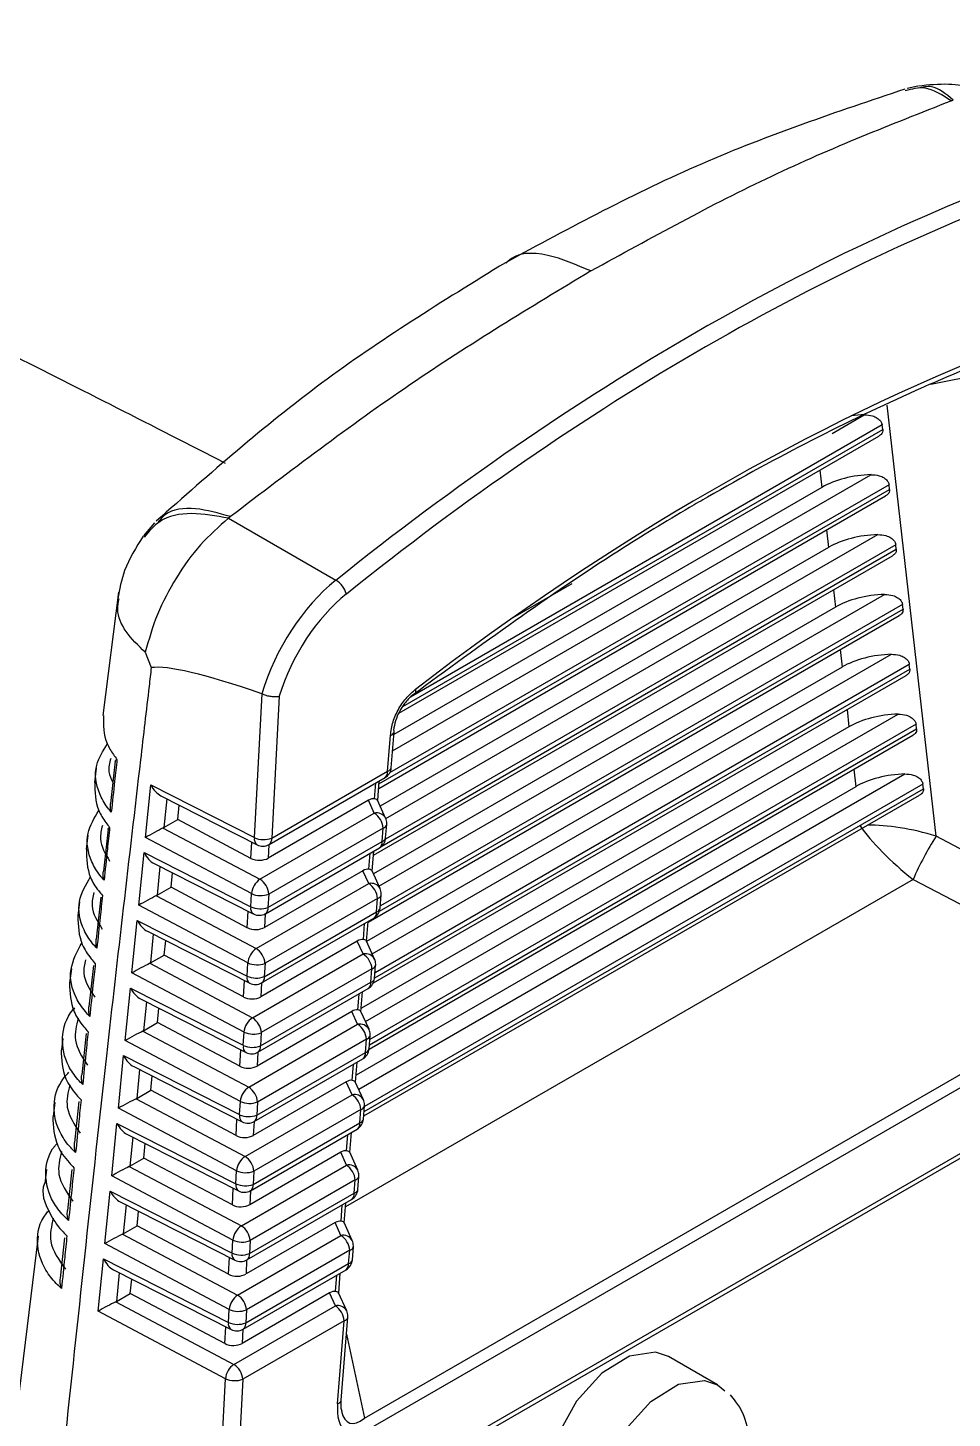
# Model space of a CAD drawing. Extents: x 7 to 135, y 1 to 99.
# Drawn here: x 18.491 to 19.225, y 83.475 to 84.578 of the extents above; entities that cross this region are included whole.
import ezdxf

# ---------------------------------------------------------------- set-up
doc = ezdxf.new("R2010")
doc.units = 0
doc.header["$MEASUREMENT"] = 0
doc.layers.add('OBJECT', color=7, linetype='CONTINUOUS')

msp = doc.modelspace()

# ---------------------------------------------------------------- linework, layer by layer
at = {"layer": 'OBJECT'}
for p, q in [((19.1974, 84.532), (19.1888, 84.5301)), ((19.2238, 84.5204), (19.2255, 84.521)), ((19.2076, 84.2954), (19.2834, 84.3107)), ((19.1293, 84.2564), (19.1548, 84.2711)), ((19.2118, 83.9366), (19.1731, 84.2787)), ((18.7886, 84.0395), (19.1695, 84.2594)), ((19.1691, 84.2631), (18.7949, 84.0471)), ((19.1695, 84.2594), (19.1691, 84.2631)), ((18.7855, 84.0344), (19.1664, 84.2543)), ((19.1196, 84.2272), (19.1212, 84.2135)), ((19.1745, 84.2155), (18.7782, 83.9868)), ((18.7806, 84.0044), (19.1602, 84.2236)), ((19.1749, 84.2119), (19.1745, 84.2155)), ((18.7696, 83.9745), (19.1718, 84.2067)), ((18.7698, 83.9781), (19.1749, 84.2119)), ((19.1212, 84.2135), (18.7816, 84.0174)), ((18.5918, 84.1855), (18.583, 84.1751)), ((18.652, 84.1903), (18.6503, 84.189)), ((18.6503, 84.189), (18.7356, 84.1398)), ((18.7752, 83.9507), (19.1656, 84.176)), ((19.125, 84.1797), (19.1266, 84.1659)), ((19.1266, 84.1659), (18.7708, 83.9605)), ((18.772, 83.9287), (19.1803, 84.1644)), ((19.1799, 84.168), (18.775, 83.9343)), ((19.1803, 84.1644), (19.1799, 84.168)), ((18.7654, 83.9215), (19.1772, 84.1592)), ((18.5631, 84.1303), (18.5508, 84.0323)), ((18.7698, 83.8969), (19.171, 84.1285)), ((18.8763, 84.1103), (18.9232, 84.1373)), ((19.1304, 84.1322), (19.132, 84.1184)), ((19.132, 84.1184), (18.7654, 83.9068)), ((18.7702, 83.8771), (19.1857, 84.1169)), ((19.1852, 84.1205), (18.7709, 83.8813)), ((19.1857, 84.1169), (19.1852, 84.1205)), ((18.7612, 83.8684), (19.1826, 84.1117)), ((18.5843, 84.0826), (18.5891, 84.0704)), ((19.1358, 84.0847), (19.1374, 84.0709)), ((18.7644, 83.8432), (19.1764, 84.081)), ((19.1906, 84.073), (18.7667, 83.8282)), ((19.191, 84.0693), (19.1906, 84.073)), ((19.1374, 84.0709), (18.76, 83.8531)), ((18.7655, 83.8203), (19.188, 84.0642)), ((18.7664, 83.8242), (19.191, 84.0693)), ((18.671, 83.9355), (18.6771, 84.0496)), ((18.6771, 84.0496), (18.6768, 84.0497)), ((18.6907, 84.0477), (18.6847, 83.9351)), ((18.7591, 83.7895), (19.1818, 84.0335)), ((19.1412, 84.0372), (19.1427, 84.0234)), ((19.1427, 84.0234), (18.7558, 83.8)), ((18.7619, 83.7676), (19.1934, 84.0167)), ((18.7622, 83.7711), (19.1964, 84.0218)), ((19.196, 84.0255), (18.7625, 83.7752)), ((18.7766, 83.9882), (18.7789, 84.0166)), ((18.7795, 83.991), (18.7818, 84.0195)), ((19.1964, 84.0218), (19.196, 84.0255)), ((18.5605, 83.9963), (18.5569, 83.9625)), ((18.5455, 83.9906), (18.5441, 83.9793)), ((18.6826, 83.9301), (18.7746, 83.9832)), ((18.6847, 83.9351), (18.7766, 83.9882)), ((18.7537, 83.7357), (19.1871, 83.986)), ((19.1466, 83.9897), (19.1481, 83.9759)), ((18.5846, 83.9356), (18.5887, 83.9773)), ((18.5887, 83.9773), (18.671, 83.9355)), ((19.1481, 83.9759), (18.7516, 83.7469)), ((18.758, 83.7181), (19.2018, 83.9743)), ((19.2014, 83.9779), (18.7583, 83.7221)), ((18.7662, 83.9663), (18.7672, 83.9789)), ((18.7688, 83.9649), (18.77, 83.9805)), ((19.2018, 83.9743), (19.2014, 83.9779)), ((18.5968, 83.9687), (18.6731, 83.9298)), ((18.6014, 83.9663), (18.5991, 83.9434)), ((18.6102, 83.9498), (18.6113, 83.9612)), ((18.7615, 83.9651), (18.6819, 83.9192)), ((18.7577, 83.7145), (19.1987, 83.9692)), ((18.7661, 83.9549), (18.7615, 83.9651)), ((18.7751, 83.9509), (18.7687, 83.9651)), ((18.5991, 83.9434), (18.6102, 83.9498)), ((18.6682, 83.919), (18.6102, 83.9498)), ((18.6753, 83.9025), (18.7661, 83.9549)), ((18.5549, 83.9422), (18.5512, 83.9088)), ((18.5986, 83.9431), (18.6753, 83.9025)), ((18.7731, 83.9431), (18.6823, 83.8907)), ((18.7722, 83.9324), (18.7731, 83.9431)), ((18.7751, 83.9352), (18.776, 83.946)), ((18.5388, 83.9375), (18.5374, 83.9263)), ((18.6686, 83.8911), (18.5846, 83.9356)), ((18.6682, 83.919), (18.6689, 83.932)), ((18.6817, 83.8801), (18.7722, 83.9324)), ((18.6825, 83.93), (18.6819, 83.9192)), ((19.3693, 83.8539), (19.2118, 83.9366)), ((18.5792, 83.8819), (18.5834, 83.9236)), ((18.5834, 83.9236), (18.668, 83.8805)), ((18.6797, 83.8751), (18.7702, 83.9273)), ((18.7618, 83.9104), (18.7628, 83.9231)), ((18.7644, 83.909), (18.7656, 83.9247)), ((18.5914, 83.9149), (18.6701, 83.8749)), ((18.596, 83.9125), (18.5938, 83.8897)), ((18.6048, 83.8961), (18.606, 83.9075)), ((18.757, 83.9092), (18.679, 83.8642)), ((18.7617, 83.899), (18.757, 83.9092)), ((18.7707, 83.895), (18.7643, 83.9092)), ((18.5938, 83.8897), (18.6048, 83.8961)), ((18.6653, 83.864), (18.6048, 83.8961)), ((18.6724, 83.8475), (18.7617, 83.899)), ((19.1936, 83.9023), (18.7433, 83.6423)), ((19.1936, 83.9023), (19.3536, 83.8183)), ((18.5322, 83.8844), (18.5308, 83.8733)), ((18.549, 83.8881), (18.5454, 83.8549)), ((18.5932, 83.8894), (18.6724, 83.8475)), ((18.668, 83.8805), (18.6686, 83.8911)), ((18.7687, 83.8872), (18.6794, 83.8357)), ((18.6823, 83.8907), (18.6817, 83.8801)), ((18.7678, 83.8765), (18.7687, 83.8872)), ((18.7707, 83.8794), (18.7716, 83.8901)), ((18.6657, 83.8361), (18.5792, 83.8819)), ((18.6653, 83.864), (18.666, 83.877)), ((18.6788, 83.8251), (18.7678, 83.8765)), ((18.6796, 83.875), (18.679, 83.8642)), ((18.5738, 83.8282), (18.578, 83.8698)), ((18.578, 83.8698), (18.6651, 83.8255)), ((18.6767, 83.8201), (18.7657, 83.8715)), ((18.7574, 83.8545), (18.7584, 83.8673)), ((18.76, 83.8531), (18.7612, 83.8689)), ((18.586, 83.8612), (18.6672, 83.8199)), ((18.5907, 83.8588), (18.5884, 83.836)), ((18.5994, 83.8423), (18.6006, 83.8538)), ((18.7526, 83.8534), (18.676, 83.8092)), ((18.7572, 83.8431), (18.7526, 83.8534)), ((18.7663, 83.8391), (18.7599, 83.8533)), ((18.5884, 83.836), (18.5994, 83.8423)), ((18.6623, 83.809), (18.5994, 83.8423)), ((18.6694, 83.7924), (18.7572, 83.8431)), ((18.5257, 83.8313), (18.5243, 83.8202)), ((18.5432, 83.834), (18.5397, 83.8011)), ((18.5879, 83.8357), (18.6694, 83.7924)), ((18.6651, 83.8255), (18.6657, 83.8361)), ((18.7642, 83.8314), (18.6764, 83.7807)), ((18.6794, 83.8357), (18.6788, 83.8251)), ((18.7634, 83.8207), (18.7642, 83.8314)), ((18.7663, 83.8236), (18.7671, 83.8342)), ((18.6627, 83.781), (18.5738, 83.8282)), ((18.6623, 83.809), (18.663, 83.822)), ((18.6758, 83.7702), (18.7634, 83.8207)), ((18.6766, 83.8201), (18.676, 83.8092)), ((18.7582, 83.4746), (19.3536, 83.8183)), ((18.5684, 83.7744), (18.5726, 83.8161)), ((18.5726, 83.8161), (18.6621, 83.7706)), ((18.5806, 83.8075), (18.6643, 83.7649)), ((18.6738, 83.7652), (18.7613, 83.8157)), ((18.753, 83.7986), (18.754, 83.8115)), ((18.7555, 83.7973), (18.7568, 83.8131)), ((19.3571, 83.8096), (18.7618, 83.4659)), ((18.5853, 83.8051), (18.583, 83.7822)), ((18.594, 83.7886), (18.5952, 83.8)), ((18.7482, 83.7975), (18.6731, 83.7541)), ((18.7528, 83.7873), (18.7482, 83.7975)), ((18.7619, 83.7833), (18.7555, 83.7975)), ((18.583, 83.7822), (18.594, 83.7886)), ((18.6594, 83.754), (18.594, 83.7886)), ((18.6665, 83.7374), (18.7528, 83.7873)), ((18.5189, 83.7761), (18.5178, 83.7671)), ((18.5375, 83.78), (18.5339, 83.7472)), ((18.6598, 83.726), (18.5684, 83.7744)), ((18.5825, 83.7819), (18.6665, 83.7374)), ((18.6621, 83.7706), (18.6627, 83.781)), ((18.7598, 83.7755), (18.6735, 83.7256)), ((18.6764, 83.7807), (18.6758, 83.7702)), ((18.759, 83.7649), (18.7598, 83.7755)), ((18.7619, 83.7677), (18.7627, 83.7784)), ((18.563, 83.7207), (18.5672, 83.7624)), ((18.5672, 83.7624), (18.6592, 83.7156)), ((18.6594, 83.754), (18.6601, 83.767)), ((18.6729, 83.7152), (18.759, 83.7649)), ((18.6737, 83.7651), (18.6731, 83.7541)), ((18.5752, 83.7537), (18.6613, 83.7099)), ((18.5799, 83.7513), (18.5776, 83.7285)), ((18.6708, 83.7102), (18.7569, 83.7599)), ((18.7486, 83.7428), (18.7496, 83.7556)), ((18.7511, 83.7414), (18.7524, 83.7573)), ((18.5887, 83.7349), (18.5898, 83.7463)), ((18.7438, 83.7416), (18.6701, 83.6991)), ((18.7484, 83.7314), (18.7438, 83.7416)), ((18.7575, 83.7274), (18.751, 83.7416)), ((18.5776, 83.7285), (18.5887, 83.7349)), ((18.6564, 83.6989), (18.5887, 83.7349)), ((18.6635, 83.6824), (18.7484, 83.7314)), ((18.8107, 83.4422), (19.3127, 83.732)), ((18.5126, 83.7252), (18.5112, 83.714)), ((18.5317, 83.7259), (18.5283, 83.6934)), ((18.6568, 83.671), (18.563, 83.7207)), ((18.5771, 83.7282), (18.6635, 83.6824)), ((18.6592, 83.7156), (18.6598, 83.726)), ((18.7554, 83.7196), (18.6705, 83.6706)), ((18.6735, 83.7256), (18.6729, 83.7152)), ((18.7546, 83.7091), (18.7554, 83.7196)), ((18.7575, 83.7119), (18.7583, 83.7225)), ((18.8086, 83.4372), (19.3107, 83.727)), ((18.5577, 83.667), (18.5618, 83.7086)), ((18.5618, 83.7086), (18.6563, 83.6606)), ((18.6564, 83.6989), (18.6571, 83.7121)), ((18.67, 83.6602), (18.7546, 83.7091)), ((18.6707, 83.7101), (18.6701, 83.6991)), ((18.5698, 83.7), (18.6584, 83.655)), ((18.5745, 83.6976), (18.5722, 83.6748)), ((18.6679, 83.6552), (18.7525, 83.7041)), ((18.7441, 83.6869), (18.7452, 83.6998)), ((18.7467, 83.6855), (18.748, 83.7014)), ((18.5833, 83.6811), (18.5844, 83.6926)), ((18.7394, 83.6857), (18.6672, 83.6441)), ((18.744, 83.6755), (18.7394, 83.6857)), ((18.753, 83.6715), (18.7466, 83.6857)), ((18.5717, 83.6745), (18.6606, 83.6274)), ((18.5722, 83.6748), (18.5833, 83.6811)), ((18.6535, 83.6439), (18.5833, 83.6811)), ((18.6606, 83.6274), (18.744, 83.6755)), ((18.5061, 83.6721), (18.5047, 83.661)), ((18.526, 83.6719), (18.5226, 83.6396)), ((18.6539, 83.616), (18.5577, 83.667)), ((18.6563, 83.6606), (18.6568, 83.671)), ((18.751, 83.6638), (18.6676, 83.6156)), ((18.6705, 83.6706), (18.67, 83.6602)), ((18.7502, 83.6532), (18.751, 83.6638)), ((18.7531, 83.6561), (18.7539, 83.6666)), ((18.5523, 83.6132), (18.5564, 83.6549)), ((18.5564, 83.6549), (18.6533, 83.6056)), ((18.6535, 83.6439), (18.6542, 83.6571)), ((18.667, 83.6053), (18.7502, 83.6532)), ((18.6678, 83.6551), (18.6672, 83.6441)), ((18.5645, 83.6463), (18.6554, 83.6)), ((18.5691, 83.6439), (18.5668, 83.621)), ((18.665, 83.6002), (18.7481, 83.6482)), ((18.7397, 83.631), (18.7407, 83.644)), ((18.7423, 83.6297), (18.7436, 83.6456)), ((18.5779, 83.6274), (18.579, 83.6388)), ((18.735, 83.6299), (18.6643, 83.5891)), ((18.7396, 83.6197), (18.735, 83.6299)), ((18.7486, 83.6156), (18.7422, 83.6299)), ((18.4995, 83.619), (18.4563, 83.2684)), ((18.5663, 83.6207), (18.6576, 83.5723)), ((18.5668, 83.621), (18.5779, 83.6274)), ((18.6505, 83.5889), (18.5779, 83.6274)), ((18.6576, 83.5723), (18.7396, 83.6197)), ((18.5204, 83.6179), (18.5169, 83.5858)), ((18.6509, 83.5609), (18.5523, 83.6132)), ((18.6533, 83.6056), (18.6539, 83.616)), ((18.7466, 83.6079), (18.6646, 83.5606)), ((18.6676, 83.6156), (18.667, 83.6053)), ((18.7457, 83.5974), (18.7466, 83.6079)), ((18.7487, 83.6003), (18.7495, 83.6107)), ((18.5469, 83.5595), (18.5511, 83.6012)), ((18.5511, 83.6012), (18.6504, 83.5507)), ((18.6505, 83.5889), (18.6512, 83.6021)), ((18.6641, 83.5503), (18.7457, 83.5974)), ((18.6648, 83.6002), (18.6643, 83.5891)), ((18.5591, 83.5925), (18.6525, 83.545)), ((18.5637, 83.5901), (18.5615, 83.5673)), ((18.662, 83.5453), (18.7437, 83.5924)), ((18.7353, 83.5752), (18.7363, 83.5882)), ((18.7379, 83.5738), (18.7391, 83.5898)), ((18.5725, 83.5737), (18.5737, 83.5851)), ((18.5609, 83.567), (18.6547, 83.5173)), ((18.5615, 83.5673), (18.5725, 83.5737)), ((18.6476, 83.5339), (18.5725, 83.5737)), ((18.6547, 83.5173), (18.7352, 83.5638)), ((18.7305, 83.574), (18.6613, 83.534)), ((18.7352, 83.5638), (18.7305, 83.574)), ((18.7442, 83.5598), (18.7378, 83.574)), ((18.648, 83.5059), (18.5469, 83.5595)), ((18.6504, 83.5507), (18.6509, 83.5609)), ((18.6646, 83.5606), (18.6641, 83.5503)), ((18.7399, 83.4889), (18.7451, 83.5549)), ((18.6476, 83.5339), (18.6483, 83.5471)), ((18.6619, 83.5452), (18.6613, 83.534)), ((18.7422, 83.552), (18.6617, 83.5055)), ((18.7369, 83.4861), (18.7422, 83.552)), ((18.744, 83.5412), (18.7582, 83.4746)), ((19.0383, 83.501), (18.9995, 83.5235)), ((18.6286, 83.1435), (18.648, 83.5059)), ((18.6617, 83.5055), (18.6423, 83.1429)), ((19.0384, 83.501), (19.0443, 83.4964))]:
    msp.add_line(p, q, dxfattribs=at)
at = {"layer": 'OBJECT', "flags": 128}
for points in [[(18.7988, 84.0532), (18.7989, 84.0522), (18.7989, 84.0513), (18.7988, 84.0505), (18.7985, 84.0498), (18.7981, 84.0492), (18.7976, 84.0488), (18.797, 84.0485), (18.7962, 84.0484)], [(18.9995, 83.5235), (18.9892, 83.5269), (18.9686, 83.5239), (18.9465, 83.5103), (18.9264, 83.4882), (18.9114, 83.4608), (18.9036, 83.4325), (18.9044, 83.4075), (18.9135, 83.3895), (18.9195, 83.3849)], [(18.9581, 83.3626), (18.9524, 83.3671), (18.9433, 83.385), (18.9425, 83.41), (18.9503, 83.4384), (18.9653, 83.4657), (18.9854, 83.4879), (19.0075, 83.5015), (19.0281, 83.5045), (19.0384, 83.501)]]:
    msp.add_lwpolyline(points, dxfattribs=at)
at = {"layer": 'OBJECT'}
for centre, radius, start, end in [((18.726, 84.1238), 0.0186, 15.6244, 59.0165), ((18.778, 84.0204), 0.00391, 283.0551, 345.9592), ((18.7795, 84.0196), 0.00232, 356.285, 32.3215), ((18.7696, 83.9918), 0.01, 299.9973, 355.4803), ((18.7717, 83.9873), 0.00501, 304.9206, 10.381), ((18.7758, 83.992), 0.00391, 283.0502, 345.9546), ((18.7679, 83.9469), 0.00822, 29.0468, 103.1365), ((18.7576, 83.9419), 0.0155, 4.5046, 56.9521), ((18.766, 83.9468), 0.01, 0, 24.3071), ((18.7722, 83.9469), 0.00391, 283.0551, 345.9592), ((18.766, 83.9468), 0.01, 355.4803, 0), ((18.6761, 83.9342), 0.00527, 165.5791, 235.3031), ((18.6783, 83.9524), 0.0185, 246.6297, 290.1965), ((18.6776, 83.9387), 0.01, 243.0373, 299.9973), ((18.6797, 83.9342), 0.00501, 304.9206, 10.381), ((18.7652, 83.936), 0.01, 299.9973, 355.4803), ((18.7671, 83.9315), 0.00517, 306.0216, 9.2799), ((18.7713, 83.9362), 0.00391, 283.0749, 345.9395), ((19.4293, 83.7991), 0.2573, 147.6906, 156.3542), ((18.6849, 83.8892), 0.0164, 125.851, 173.2362), ((18.6669, 83.8895), 0.0155, 4.5046, 56.9521), ((18.7635, 83.891), 0.00822, 29.0571, 103.1205), ((18.7532, 83.886), 0.0155, 4.507, 56.9496), ((18.7616, 83.8909), 0.01, 0, 24.3071), ((18.6759, 83.908), 0.0185, 246.6314, 290.1908), ((18.7678, 83.891), 0.00391, 283.0756, 345.9387), ((18.7616, 83.8909), 0.01, 355.4803, 0), ((18.6734, 83.8793), 0.00546, 166.9409, 233.9413), ((18.6754, 83.8975), 0.0185, 246.6292, 290.193), ((18.6747, 83.8838), 0.01, 243.0373, 299.9973), ((18.6768, 83.8792), 0.00502, 304.9658, 10.3358), ((18.7607, 83.8802), 0.01, 299.9973, 355.4803), ((18.7627, 83.8757), 0.00517, 305.9948, 9.3068), ((18.7669, 83.8803), 0.00391, 283.054, 345.9508), ((18.682, 83.8341), 0.0165, 125.8611, 173.2323), ((18.6639, 83.8345), 0.0155, 4.507, 56.9496), ((18.7591, 83.8351), 0.00822, 29.0534, 103.1242), ((18.7488, 83.8301), 0.0155, 4.5105, 56.9481), ((18.673, 83.853), 0.0185, 246.6314, 290.1908), ((18.7634, 83.8352), 0.00391, 283.054, 345.9508), ((18.7572, 83.835), 0.01, 0, 24.3071), ((18.7572, 83.835), 0.01, 355.4803, 0), ((18.6704, 83.8243), 0.00546, 166.9352, 233.9412), ((18.6724, 83.8425), 0.0185, 246.6252, 290.1969), ((18.6717, 83.8288), 0.01, 243.0373, 299.9973), ((18.6739, 83.8242), 0.00502, 304.9382, 10.3634), ((18.7563, 83.8244), 0.01, 299.9973, 355.4803), ((18.7583, 83.8199), 0.00517, 306.0245, 9.2871), ((18.7625, 83.8245), 0.00391, 283.0387, 345.9661), ((18.679, 83.7791), 0.0165, 125.8569, 173.2371), ((18.661, 83.7794), 0.0155, 4.5105, 56.9481), ((18.7547, 83.7793), 0.00822, 29.044, 103.1336), ((18.7444, 83.7743), 0.0155, 4.5048, 56.9519), ((18.67, 83.798), 0.0185, 246.6308, 290.1948), ((18.7589, 83.7793), 0.0039, 283.0304, 345.9744), ((18.7528, 83.7791), 0.01, 0, 24.3071), ((18.7528, 83.7791), 0.01, 355.4803, 0), ((18.6675, 83.7693), 0.00546, 166.9386, 233.9378), ((18.6695, 83.7875), 0.0185, 246.6296, 290.1985), ((18.6688, 83.7738), 0.01, 243.0373, 299.9973), ((18.6709, 83.7693), 0.00502, 304.9655, 10.3461), ((18.7519, 83.7685), 0.01, 299.9973, 355.4803), ((18.7539, 83.7641), 0.00516, 305.979, 9.3226), ((18.7581, 83.7687), 0.00391, 283.0551, 345.9592), ((18.6761, 83.7241), 0.0165, 125.8552, 173.2361), ((18.658, 83.7244), 0.0155, 4.5048, 56.9519), ((18.7503, 83.7234), 0.00822, 29.0518, 103.1309), ((18.74, 83.7184), 0.0155, 4.5048, 56.9519), ((18.6671, 83.743), 0.0185, 246.6223, 290.2018), ((18.7545, 83.7234), 0.00391, 283.039, 345.9753), ((18.7483, 83.7233), 0.01, 0, 24.3071), ((18.7483, 83.7233), 0.01, 355.4803, 0), ((18.6645, 83.7143), 0.00546, 166.9483, 233.9339), ((18.6665, 83.7325), 0.0185, 246.6292, 290.193), ((18.6658, 83.7188), 0.01, 243.0373, 299.9973), ((18.668, 83.7143), 0.00501, 304.9206, 10.381), ((18.7475, 83.7127), 0.01, 299.9973, 355.4803), ((18.7495, 83.7082), 0.00516, 305.9883, 9.3133), ((18.7537, 83.7129), 0.00391, 283.054, 345.9508), ((18.6731, 83.6691), 0.0164, 125.8518, 173.2396), ((18.6551, 83.6694), 0.0155, 4.5048, 56.9519), ((18.7459, 83.6675), 0.00822, 29.0554, 103.1222), ((18.7355, 83.6625), 0.0155, 4.5039, 56.9508), ((18.6641, 83.688), 0.0185, 246.6314, 290.1927), ((18.7501, 83.6676), 0.00391, 283.0565, 345.9579), ((18.7439, 83.6674), 0.01, 0, 24.3071), ((18.7439, 83.6674), 0.01, 355.4803, 0), ((18.6616, 83.6594), 0.00546, 166.9565, 233.9225), ((18.6636, 83.6776), 0.0185, 246.623, 290.1992), ((18.6629, 83.6639), 0.01, 243.0373, 299.9973), ((18.665, 83.6593), 0.00502, 304.9305, 10.3711), ((18.7431, 83.6569), 0.01, 299.9973, 355.4803), ((18.7451, 83.6524), 0.00517, 305.9941, 9.3037), ((18.7493, 83.6571), 0.00391, 283.0756, 345.9387), ((18.6702, 83.614), 0.0165, 125.8574, 173.2319), ((18.6521, 83.6144), 0.0155, 4.5039, 56.9508), ((18.7414, 83.6116), 0.00822, 29.0488, 103.1289), ((18.7311, 83.6067), 0.0155, 4.5061, 56.9505), ((18.6612, 83.6329), 0.0185, 246.6292, 290.193), ((18.7457, 83.6117), 0.00391, 283.0538, 345.9501), ((18.7395, 83.6115), 0.01, 0, 24.3071), ((18.7395, 83.6115), 0.01, 355.4803, 0), ((18.6586, 83.6044), 0.00546, 166.9365, 233.94), ((18.6606, 83.6226), 0.0185, 246.6314, 290.1908), ((18.66, 83.6089), 0.01, 243.0373, 299.9973), ((18.6621, 83.6043), 0.00502, 304.9325, 10.3652), ((18.7387, 83.6011), 0.01, 299.9973, 355.4803), ((18.7406, 83.5966), 0.00517, 306.0245, 9.2871), ((18.7449, 83.6012), 0.00391, 283.0427, 345.9621), ((18.6673, 83.559), 0.0165, 125.8562, 173.2336), ((18.6492, 83.5594), 0.0155, 4.5061, 56.9505), ((18.737, 83.5558), 0.00822, 29.0416, 103.136), ((18.7267, 83.5508), 0.0155, 4.5081, 56.9486), ((18.6582, 83.5779), 0.0185, 246.6286, 290.1971), ((18.7413, 83.5558), 0.00391, 283.0538, 345.9501), ((18.7351, 83.5557), 0.01, 0, 24.3071), ((18.7351, 83.5557), 0.01, 355.4803, 0), ((18.6557, 83.5494), 0.00546, 166.9352, 233.9412), ((18.6577, 83.5676), 0.0185, 246.6291, 290.195), ((18.657, 83.5539), 0.01, 243.0373, 299.9973), ((18.6591, 83.5494), 0.00502, 304.9706, 10.341), ((18.6643, 83.504), 0.0165, 125.8552, 173.2325), ((18.6462, 83.5043), 0.0155, 4.5081, 56.9486), ((18.6553, 83.5229), 0.0185, 246.6219, 290.1998), ((18.7361, 83.4899), 0.00391, 283.0718, 345.9425)]:
    msp.add_arc(centre, radius, start, end, dxfattribs=at)
for centre, major_axis, ratio, start_param, end_param in [((19.1054, 82.4513), (1.0308, 2.0018), 0.606843, 0.574391, 0.937899), ((19.1125, 82.4477), (1.0257, 1.9932), 0.60697, 0.574247, 0.937755), ((19.1149, 82.3922), (0.9928, 1.9312), 0.606953, 0.600984, 0.910013), ((19.1583, 84.2361), (0.0603, -0.0001), 0.581691, 1.628662, 1.801841), ((19.1637, 84.1886), (0.0603, -0.0001), 0.581691, 1.628662, 2.353592), ((19.1691, 84.141), (0.0603, -0.0001), 0.581691, 1.628662, 2.353592), ((18.7549, 84.0499), (0.0554, 0.1065), 0.604579, 0.940429, 1.87705), ((18.762, 84.0463), (0.0504, 0.0979), 0.60697, 0.937755, 1.859289), ((19.1744, 84.0935), (0.0603, -0.0001), 0.581691, 1.628662, 2.353592), ((20.2847, 83.1668), (1.7027, -0.8999), 0.049905, 2.831643, 3.072756), ((19.1798, 84.046), (0.0603, -0.0001), 0.581691, 1.628662, 2.353592), ((19.1852, 83.9985), (0.0603, -0.0001), 0.581691, 1.628662, 2.353592), ((19.1906, 83.951), (0.0603, -0.0001), 0.581691, 1.628662, 2.353592), ((18.5954, 83.9806), (-0.0067, 0.0123), 0.526975, 1.548133, 2.485269), ((18.7616, 83.9566), (0.00628, 0.00905), 0.580609, 0.271048, 0.888781), ((18.7586, 83.9631), (0.0101, 0.0018), 0.278097, 6.211834, 6.960412), ((18.5912, 83.9389), (0.0106, 0.0057), 0.026892, 0.783381, 2.231718), ((18.5921, 83.9476), (0.01, 0), 0.582929, 5.424008, 5.494108), ((19.194, 83.9204), (0.0478, -0.0415), 0.225659, 3.849173, 4.89637), ((19.194, 83.9204), (0.0617, -0.0151), 0.320651, 1.357691, 2.282996), ((18.59, 83.9268), (-0.0067, 0.0123), 0.526975, 1.548133, 2.485269), ((18.6749, 83.9234), (0.01, 0), 0.586595, 3.981097, 5.493179), ((18.7572, 83.9007), (0.00628, 0.00905), 0.580609, 0.271048, 0.888781), ((18.7542, 83.9072), (0.0101, 0.0018), 0.278097, 6.211834, 6.960412), ((18.5858, 83.8852), (0.0106, 0.0057), 0.026892, 0.783381, 2.231718), ((18.5867, 83.8938), (0.01, 0), 0.582929, 5.424008, 5.494108), ((18.5846, 83.8731), (-0.0067, 0.0123), 0.526975, 1.548133, 2.485269), ((18.672, 83.8684), (0.01, 0), 0.586595, 3.981097, 5.493179), ((18.7527, 83.8448), (0.00628, 0.00905), 0.580609, 0.271048, 0.888781), ((18.7498, 83.8514), (0.0101, 0.0018), 0.278097, 6.211834, 6.960412), ((18.5804, 83.8314), (0.0106, 0.0057), 0.026892, 0.783381, 2.231718), ((18.5813, 83.8401), (0.01, 0), 0.582929, 5.424008, 5.494108), ((18.5792, 83.8194), (-0.0067, 0.0123), 0.526975, 1.548133, 2.485269), ((18.669, 83.8133), (0.01, 0), 0.586595, 3.981097, 5.493179), ((18.7483, 83.789), (0.00628, 0.00905), 0.580609, 0.271048, 0.888781), ((18.7454, 83.7955), (0.0101, 0.0018), 0.278097, 6.211834, 6.960412), ((18.5751, 83.7777), (0.0106, 0.0057), 0.026892, 0.783381, 2.231718), ((18.5759, 83.7864), (0.01, 0), 0.582929, 5.424008, 5.494108), ((18.5738, 83.7656), (-0.0067, 0.0123), 0.526975, 1.548133, 2.485269), ((18.6661, 83.7583), (0.01, 0), 0.586595, 3.981097, 5.493179), ((18.7439, 83.7331), (0.00628, 0.00905), 0.580609, 0.271048, 0.888781), ((18.741, 83.7396), (0.0101, 0.0018), 0.278097, 6.211834, 6.960412), ((18.5697, 83.724), (0.0106, 0.0057), 0.026892, 0.783381, 2.231718), ((18.5705, 83.7326), (0.01, 0), 0.582929, 5.424008, 5.494108), ((18.5685, 83.7119), (-0.0067, 0.0123), 0.526975, 1.548133, 2.485269), ((18.6631, 83.7033), (0.01, 0), 0.586595, 3.981097, 5.493179), ((18.7395, 83.6772), (0.00628, 0.00905), 0.580609, 0.271048, 0.888781), ((18.7365, 83.6838), (0.0101, 0.0018), 0.278097, 6.211834, 6.960412), ((18.5643, 83.6702), (0.0106, 0.0057), 0.026892, 0.783381, 2.231718), ((18.5652, 83.6789), (0.01, 0), 0.582929, 5.424008, 5.494108), ((18.5631, 83.6582), (-0.0067, 0.0123), 0.526975, 1.548133, 2.485269), ((18.6602, 83.6483), (0.01, 0), 0.586595, 3.981097, 5.493179), ((18.7351, 83.6213), (0.00628, 0.00905), 0.580609, 0.271048, 0.888781), ((18.7321, 83.6279), (0.0101, 0.0018), 0.278097, 6.211834, 6.960412), ((18.5589, 83.6165), (0.0106, 0.0057), 0.026892, 0.783381, 2.231718), ((18.5598, 83.6252), (0.01, 0), 0.582929, 5.424008, 5.494108), ((18.5577, 83.6044), (-0.0067, 0.0123), 0.526975, 1.548133, 2.485269), ((18.6572, 83.5932), (0.01, 0), 0.586595, 3.981097, 5.493179), ((18.7307, 83.5655), (0.00628, 0.00905), 0.580609, 0.271048, 0.888781), ((18.7277, 83.572), (0.0101, 0.0018), 0.278097, 6.211834, 6.960412), ((18.5535, 83.5628), (0.0106, 0.0057), 0.026892, 0.783381, 2.231718), ((18.5544, 83.5714), (0.01, 0), 0.582929, 5.424008, 5.494108), ((18.6543, 83.5382), (0.01, 0), 0.586595, 3.981097, 5.493179), ((18.7704, 83.5119), (0.0259, 0.0483), 0.443439, 2.35159, 3.763116), ((18.7633, 83.5155), (0.017, 0.0446), 0.376367, 2.614846, 3.717601)]:
    msp.add_ellipse(centre, major_axis=major_axis, ratio=ratio, start_param=start_param, end_param=end_param, dxfattribs=at)
for points, knots in [([(18.6481, 84.2326), (18.5908, 84.2619), (18.3381, 84.3907), (17.885, 84.6077), (17.2893, 84.8834), (16.6888, 85.1451), (16.2826, 85.3172), (16.0757, 85.3987), (16.0712, 85.4005)], [0, 0, 0, 0, 0.06808, 0.300003, 0.531799, 0.763429, 0.994857, 1, 1, 1, 1]), ([(19.1871, 84.5297), (19.1329, 84.5115), (19.0239, 84.4748), (18.9216, 84.4197), (18.8701, 84.3919)], [0, 0, 0, 0, 0.497074, 1, 1, 1, 1]), ([(19.2238, 84.5204), (19.2167, 84.5249), (19.2041, 84.533), (19.1925, 84.5297), (19.1874, 84.5282)], [0, 0, 0, 0, 0.562753, 1, 1, 1, 1]), ([(19.2255, 84.521), (19.2196, 84.5258), (19.2101, 84.5335), (19.2011, 84.5312), (19.1977, 84.5303)], [0, 0, 0, 0, 0.612669, 1, 1, 1, 1]), ([(19.2701, 84.5197), (19.2661, 84.5218), (19.2576, 84.5262), (19.2409, 84.5313), (19.2206, 84.5344), (19.2059, 84.5329), (19.1979, 84.5321)], [0, 0, 0, 0, 0.197148, 0.418629, 0.683883, 1, 1, 1, 1]), ([(18.9379, 84.3853), (18.9858, 84.4117), (19.0817, 84.4645), (19.1764, 84.5018), (19.2238, 84.5204)], [0, 0, 0, 0, 0.5, 1, 1, 1, 1]), ([(18.8701, 84.3919), (18.8204, 84.3613), (18.7215, 84.3003), (18.6357, 84.2244), (18.593, 84.1867)], [0, 0, 0, 0, 0.502982, 1, 1, 1, 1]), ([(18.9379, 84.3853), (18.9264, 84.3902), (18.9027, 84.4006), (18.8786, 84.4002), (18.871, 84.3919), (18.8705, 84.3914)], [0, 0, 0, 0, 0.465403, 0.96648, 1, 1, 1, 1]), ([(18.9379, 84.3853), (18.89, 84.3563), (18.7941, 84.2985), (18.6994, 84.2264), (18.652, 84.1903)], [0, 0, 0, 0, 0.4999999, 1, 1, 1, 1]), ([(19.2664, 84.3199), (19.2617, 84.318), (19.2383, 84.3088), (19.1597, 84.2755), (19.0807, 84.2351), (19.0021, 84.1893), (18.9235, 84.1416), (18.8506, 84.0882), (18.7962, 84.0484)], [0, 0, 0, 0, 0.029967, 0.149857, 0.5, 0.529967, 0.649857, 1, 1, 1, 1]), ([(19.1548, 84.2711), (19.1571, 84.271), (19.1607, 84.2708), (19.1651, 84.2688), (19.1677, 84.2665), (19.1688, 84.2645), (19.169, 84.2634), (19.1691, 84.2631)], [0, 0, 0, 0, 0.345932, 0.577479, 0.767325, 0.92801, 1, 1, 1, 1]), ([(19.1695, 84.2594), (19.1695, 84.2587), (19.1695, 84.2573), (19.1683, 84.2555), (19.1671, 84.2547), (19.1664, 84.2543)], [0, 0, 0, 0, 0.338235, 0.676506, 1, 1, 1, 1]), ([(19.1602, 84.2236), (19.1624, 84.2235), (19.1661, 84.2233), (19.1705, 84.2213), (19.1731, 84.219), (19.1742, 84.217), (19.1744, 84.2159), (19.1745, 84.2155)], [0, 0, 0, 0, 0.345921, 0.577478, 0.767325, 0.92801, 1, 1, 1, 1]), ([(19.1749, 84.2119), (19.1749, 84.2112), (19.1749, 84.2098), (19.1737, 84.208), (19.1724, 84.2072), (19.1718, 84.2068)], [0, 0, 0, 0, 0.338231, 0.676497, 1, 1, 1, 1]), ([(18.6503, 84.189), (18.6404, 84.1908), (18.6199, 84.1947), (18.5957, 84.1891), (18.5873, 84.1786), (18.5836, 84.174)], [0, 0, 0, 0, 0.344258, 0.712568, 1, 1, 1, 1]), ([(18.652, 84.1903), (18.6426, 84.193), (18.623, 84.1985), (18.6024, 84.1957), (18.5961, 84.1878), (18.5943, 84.1855)], [0, 0, 0, 0, 0.396582, 0.822204, 1, 1, 1, 1]), ([(18.6503, 84.189), (18.6428, 84.1823), (18.6277, 84.169), (18.6084, 84.1421), (18.5928, 84.1126), (18.5872, 84.0926), (18.5843, 84.0826)], [0, 0, 0, 0, 0.249999, 0.5, 0.749997, 1, 1, 1, 1]), ([(18.5828, 84.1748), (18.5771, 84.1659), (18.5673, 84.1502), (18.5639, 84.1327), (18.5625, 84.1251)], [0, 0, 0, 0, 0.570291, 1, 1, 1, 1]), ([(19.1656, 84.176), (19.1678, 84.1759), (19.1715, 84.1758), (19.1759, 84.1737), (19.1784, 84.1715), (19.1796, 84.1695), (19.1798, 84.1684), (19.1799, 84.168)], [0, 0, 0, 0, 0.345932, 0.577479, 0.767325, 0.92801, 1, 1, 1, 1]), ([(19.1803, 84.1644), (19.1803, 84.1637), (19.1802, 84.1623), (19.1791, 84.1605), (19.1778, 84.1597), (19.1772, 84.1592)], [0, 0, 0, 0, 0.338235, 0.676506, 1, 1, 1, 1]), ([(19.171, 84.1285), (19.1732, 84.1284), (19.1769, 84.1282), (19.1813, 84.1262), (19.1838, 84.124), (19.185, 84.122), (19.1852, 84.1208), (19.1852, 84.1205)], [0, 0, 0, 0, 0.345922, 0.57748, 0.767326, 0.928007, 1, 1, 1, 1]), ([(18.5843, 84.0826), (18.5788, 84.088), (18.5677, 84.0989), (18.5613, 84.1138), (18.563, 84.1222), (18.5636, 84.125)], [0, 0, 0, 0, 0.401126, 0.802251, 1, 1, 1, 1]), ([(19.1857, 84.1169), (19.1856, 84.1162), (19.1856, 84.1148), (19.1845, 84.113), (19.1832, 84.1121), (19.1826, 84.1117)], [0, 0, 0, 0, 0.338231, 0.676497, 1, 1, 1, 1]), ([(19.1764, 84.081), (19.1786, 84.0809), (19.1823, 84.0807), (19.1866, 84.0787), (19.1892, 84.0764), (19.1904, 84.0745), (19.1906, 84.0733), (19.1906, 84.073)], [0, 0, 0, 0, 0.345935, 0.577498, 0.767323, 0.92801, 1, 1, 1, 1]), ([(18.5891, 84.0704), (18.5885, 84.0655), (18.5857, 84.0411), (18.5737, 83.9385), (18.5507, 83.7409), (18.5317, 83.562), (18.521, 83.4617)], [0, 0, 0, 0, 0.024147, 0.120738, 0.507103, 1, 1, 1, 1]), ([(19.191, 84.0693), (19.191, 84.0687), (19.191, 84.0673), (19.1899, 84.0655), (19.1886, 84.0646), (19.188, 84.0642)], [0, 0, 0, 0, 0.338235, 0.676506, 1, 1, 1, 1]), ([(18.6771, 84.0496), (18.678, 84.0493), (18.6798, 84.0485), (18.6831, 84.0477), (18.6865, 84.0474), (18.689, 84.0474), (18.6903, 84.0476), (18.6907, 84.0477), (18.6907, 84.0477)], [0, 0, 0, 0, 0.21929, 0.438491, 0.659231, 0.882982, 0.985838, 1, 1, 1, 1]), ([(18.7789, 84.0166), (18.7794, 84.0202), (18.7804, 84.0274), (18.7853, 84.0381), (18.7917, 84.0471), (18.7965, 84.0513), (18.7988, 84.0532)], [0, 0, 0, 0, 0.2618846, 0.5244046, 0.7764218, 1, 1, 1, 1]), ([(18.7962, 84.0484), (18.7941, 84.0464), (18.7904, 84.0429), (18.7858, 84.0355), (18.7826, 84.0281), (18.7818, 84.0233), (18.7814, 84.0209)], [0, 0, 0, 0, 0.295333, 0.524714, 0.754462, 1, 1, 1, 1]), ([(18.5511, 84.0323), (18.5511, 84.0248), (18.5512, 84.0143), (18.5578, 84.003), (18.5609, 83.9989), (18.5619, 83.9976)], [0, 0, 0, 0, 0.625514, 0.883273, 1, 1, 1, 1]), ([(19.1818, 84.0335), (19.184, 84.0334), (19.1877, 84.0332), (19.192, 84.0312), (19.1946, 84.0289), (19.1957, 84.0269), (19.1959, 84.0258), (19.196, 84.0255)], [0, 0, 0, 0, 0.345925, 0.577499, 0.767325, 0.928007, 1, 1, 1, 1]), ([(19.1964, 84.0218), (19.1964, 84.0211), (19.1964, 84.0198), (19.1953, 84.018), (19.194, 84.0171), (19.1933, 84.0167)], [0, 0, 0, 0, 0.338231, 0.676497, 1, 1, 1, 1]), ([(18.5574, 83.9557), (18.5564, 83.9569), (18.5525, 83.9616), (18.5458, 83.9739), (18.5429, 83.9916), (18.5508, 84.0043), (18.5543, 84.0099)], [0, 0, 0, 0, 0.073862, 0.278231, 0.686624, 1, 1, 1, 1]), ([(18.557, 83.9983), (18.556, 83.9947), (18.5541, 83.9883), (18.5573, 83.9822), (18.5587, 83.9794)], [0, 0, 0, 0, 0.5563282, 1, 1, 1, 1]), ([(18.5619, 83.9976), (18.5613, 83.9919), (18.5598, 83.9779), (18.5583, 83.9639), (18.5574, 83.9557)], [0, 0, 0, 0, 0.4123149, 1, 1, 1, 1]), ([(18.5606, 83.9963), (18.5607, 83.9966), (18.5609, 83.997), (18.5617, 83.9975), (18.5619, 83.9976), (18.5619, 83.9976)], [0, 0, 0, 0, 0.773451, 0.980448, 1, 1, 1, 1]), ([(19.1871, 83.986), (19.1893, 83.9859), (19.193, 83.9857), (19.1974, 83.9837), (19.2, 83.9814), (19.2011, 83.9794), (19.2013, 83.9783), (19.2014, 83.9779)], [0, 0, 0, 0, 0.345935, 0.577498, 0.767323, 0.92801, 1, 1, 1, 1]), ([(18.5443, 83.9793), (18.5444, 83.9718), (18.5446, 83.9609), (18.5516, 83.9492), (18.5551, 83.9448), (18.5561, 83.9435)], [0, 0, 0, 0, 0.611073, 0.885047, 1, 1, 1, 1]), ([(19.2018, 83.9743), (19.2018, 83.9736), (19.2018, 83.9722), (19.2006, 83.9704), (19.1994, 83.9696), (19.1987, 83.9692)], [0, 0, 0, 0, 0.338235, 0.676506, 1, 1, 1, 1]), ([(18.5574, 83.9557), (18.5574, 83.9557), (18.5573, 83.9562), (18.5567, 83.9585), (18.5568, 83.9607), (18.5569, 83.9625)], [0, 0, 0, 0, 0.018359, 0.209636, 1, 1, 1, 1]), ([(18.5517, 83.9016), (18.5506, 83.9029), (18.5466, 83.9076), (18.5395, 83.9197), (18.5361, 83.9379), (18.544, 83.9511), (18.5475, 83.9571)], [0, 0, 0, 0, 0.073398, 0.272927, 0.671589, 1, 1, 1, 1]), ([(18.5503, 83.945), (18.5495, 83.9415), (18.5471, 83.9319), (18.5526, 83.9227), (18.5561, 83.9169)], [0, 0, 0, 0, 0.370339, 1, 1, 1, 1]), ([(18.5561, 83.9435), (18.5555, 83.9378), (18.554, 83.9238), (18.5525, 83.9098), (18.5517, 83.9016)], [0, 0, 0, 0, 0.412358, 1, 1, 1, 1]), ([(18.5547, 83.9422), (18.5548, 83.9425), (18.555, 83.9429), (18.5558, 83.9434), (18.5561, 83.9435), (18.5561, 83.9435)], [0, 0, 0, 0, 0.717162, 0.981643, 1, 1, 1, 1]), ([(18.5376, 83.9263), (18.5378, 83.9187), (18.538, 83.9074), (18.5454, 83.8954), (18.5493, 83.8908), (18.5504, 83.8895)], [0, 0, 0, 0, 0.598023, 0.886686, 1, 1, 1, 1]), ([(18.5517, 83.9016), (18.5517, 83.9017), (18.5515, 83.9023), (18.5509, 83.9047), (18.551, 83.907), (18.5511, 83.9088)], [0, 0, 0, 0, 0.017464, 0.255333, 1, 1, 1, 1]), ([(18.546, 83.8476), (18.5448, 83.8488), (18.5406, 83.8535), (18.5332, 83.8657), (18.5293, 83.8843), (18.5372, 83.8981), (18.5409, 83.9045)], [0, 0, 0, 0, 0.072619, 0.266647, 0.654265, 1, 1, 1, 1]), ([(18.5436, 83.8918), (18.5428, 83.8883), (18.5405, 83.8784), (18.5464, 83.8689), (18.5502, 83.8629)], [0, 0, 0, 0, 0.35927, 1, 1, 1, 1]), ([(18.5504, 83.8895), (18.5498, 83.8837), (18.5483, 83.8698), (18.5468, 83.8558), (18.546, 83.8476)], [0, 0, 0, 0, 0.412389, 1, 1, 1, 1]), ([(18.5309, 83.8733), (18.5311, 83.8656), (18.5314, 83.854), (18.5393, 83.8416), (18.5436, 83.8367), (18.5447, 83.8354)], [0, 0, 0, 0, 0.585504, 0.888016, 1, 1, 1, 1]), ([(18.5403, 83.7935), (18.5391, 83.7948), (18.5348, 83.7995), (18.5269, 83.8116), (18.5226, 83.8307), (18.5304, 83.8451), (18.5342, 83.8521)], [0, 0, 0, 0, 0.0718049, 0.2604518, 0.6372669, 1, 1, 1, 1]), ([(18.546, 83.8476), (18.546, 83.8476), (18.5458, 83.8483), (18.5452, 83.8508), (18.5453, 83.8532), (18.5454, 83.8549)], [0, 0, 0, 0, 0.017049, 0.301895, 1, 1, 1, 1]), ([(18.537, 83.8386), (18.5362, 83.835), (18.5338, 83.8248), (18.5402, 83.8152), (18.5443, 83.8088)], [0, 0, 0, 0, 0.349111, 1, 1, 1, 1]), ([(18.5447, 83.8354), (18.5441, 83.8297), (18.5426, 83.8157), (18.5412, 83.8018), (18.5403, 83.7935)], [0, 0, 0, 0, 0.412426, 1, 1, 1, 1]), ([(18.5242, 83.8202), (18.5245, 83.8125), (18.5249, 83.8005), (18.5332, 83.7878), (18.5378, 83.7827), (18.539, 83.7814)], [0, 0, 0, 0, 0.573873, 0.889191, 1, 1, 1, 1]), ([(18.5347, 83.7395), (18.5334, 83.7408), (18.5289, 83.7455), (18.5206, 83.7575), (18.5169, 83.7766), (18.5214, 83.7927), (18.5281, 83.7999), (18.5286, 83.8004)], [0, 0, 0, 0, 0.070035, 0.251037, 0.612522, 0.974378, 1, 1, 1, 1]), ([(18.5403, 83.7935), (18.5403, 83.7936), (18.54, 83.7944), (18.5394, 83.797), (18.5395, 83.7994), (18.5396, 83.8011)], [0, 0, 0, 0, 0.016618, 0.3451863, 1, 1, 1, 1]), ([(18.5312, 83.7921), (18.5297, 83.7863), (18.5264, 83.7735), (18.5342, 83.7614), (18.5384, 83.7548)], [0, 0, 0, 0, 0.458198, 1, 1, 1, 1]), ([(18.539, 83.7814), (18.5384, 83.7757), (18.537, 83.7617), (18.5355, 83.7477), (18.5347, 83.7395)], [0, 0, 0, 0, 0.412461, 1, 1, 1, 1]), ([(18.5176, 83.7671), (18.5179, 83.7593), (18.5184, 83.747), (18.5271, 83.734), (18.5321, 83.7287), (18.5334, 83.7274)], [0, 0, 0, 0, 0.56325, 0.890289, 1, 1, 1, 1]), ([(18.5291, 83.6855), (18.5277, 83.6868), (18.5231, 83.6914), (18.5145, 83.7035), (18.5101, 83.7225), (18.5149, 83.7397), (18.5225, 83.7478), (18.5238, 83.7492)], [0, 0, 0, 0, 0.06768, 0.239808, 0.583542, 0.92761, 1, 1, 1, 1]), ([(18.5347, 83.7395), (18.5347, 83.7396), (18.5343, 83.7406), (18.5337, 83.7431), (18.5338, 83.7457), (18.5339, 83.7472)], [0, 0, 0, 0, 0.016215, 0.38554, 1, 1, 1, 1]), ([(18.5246, 83.7392), (18.5231, 83.7333), (18.5198, 83.7201), (18.5281, 83.7077), (18.5326, 83.7009)], [0, 0, 0, 0, 0.453375, 1, 1, 1, 1]), ([(18.5334, 83.7274), (18.5328, 83.7217), (18.5314, 83.7077), (18.5299, 83.6937), (18.5291, 83.6855)], [0, 0, 0, 0, 0.412498, 1, 1, 1, 1]), ([(18.5109, 83.714), (18.5113, 83.7062), (18.5119, 83.6936), (18.5211, 83.6803), (18.5265, 83.6748), (18.5278, 83.6734)], [0, 0, 0, 0, 0.553535, 0.891311, 1, 1, 1, 1]), ([(18.5235, 83.6316), (18.5221, 83.6329), (18.5173, 83.6375), (18.5083, 83.6494), (18.5037, 83.6684), (18.5073, 83.6849), (18.514, 83.6923), (18.5146, 83.693)], [0, 0, 0, 0, 0.071385, 0.250118, 0.60699, 0.9642, 1, 1, 1, 1]), ([(18.518, 83.6863), (18.5165, 83.6802), (18.5131, 83.6666), (18.5219, 83.6539), (18.5268, 83.6469)], [0, 0, 0, 0, 0.448895, 1, 1, 1, 1]), ([(18.5291, 83.6855), (18.529, 83.6856), (18.5287, 83.6867), (18.528, 83.6893), (18.5282, 83.6919), (18.5282, 83.6934)], [0, 0, 0, 0, 0.015849, 0.423115, 1, 1, 1, 1]), ([(18.5278, 83.6734), (18.5272, 83.6677), (18.5258, 83.6537), (18.5243, 83.6398), (18.5235, 83.6316)], [0, 0, 0, 0, 0.412522, 1, 1, 1, 1]), ([(18.5044, 83.661), (18.5044, 83.661), (18.5012, 83.6534), (18.5065, 83.64), (18.515, 83.6265), (18.5208, 83.6208), (18.5222, 83.6194)], [0, 0, 0, 0, 0.004153, 0.545346, 0.89244, 1, 1, 1, 1]), ([(18.5179, 83.5776), (18.5165, 83.5789), (18.5116, 83.5835), (18.5023, 83.5954), (18.4971, 83.6144), (18.5004, 83.6311), (18.5073, 83.6388), (18.5081, 83.6398)], [0, 0, 0, 0, 0.071414, 0.247485, 0.599018, 0.950871, 1, 1, 1, 1]), ([(18.5114, 83.6333), (18.5099, 83.6271), (18.5065, 83.6132), (18.5159, 83.6002), (18.521, 83.5929)], [0, 0, 0, 0, 0.444733, 1, 1, 1, 1]), ([(18.5235, 83.6316), (18.5235, 83.6316), (18.523, 83.6328), (18.5223, 83.6355), (18.5225, 83.6382), (18.5226, 83.6396)], [0, 0, 0, 0, 0.015461, 0.458302, 1, 1, 1, 1]), ([(18.5222, 83.6194), (18.5216, 83.6137), (18.5202, 83.5997), (18.5187, 83.5858), (18.5179, 83.5776)], [0, 0, 0, 0, 0.412558, 1, 1, 1, 1]), ([(18.5179, 83.5776), (18.5179, 83.5776), (18.5174, 83.579), (18.5167, 83.5817), (18.5169, 83.5844), (18.517, 83.5858)], [0, 0, 0, 0, 0.015146, 0.491136, 1, 1, 1, 1]), ([(18.7405, 83.4798), (18.7402, 83.4809), (18.7396, 83.4833), (18.7397, 83.4869), (18.7399, 83.4889)], [0, 0, 0, 0, 0.4399894, 1, 1, 1, 1]), ([(18.9583, 83.3632), (18.9592, 83.3624), (18.9653, 83.3575), (18.9801, 83.3553), (18.9998, 83.3577), (19.0201, 83.3679), (19.0399, 83.3863), (19.0561, 83.4126), (19.0645, 83.4414), (19.0636, 83.4672), (19.0564, 83.4843), (19.0501, 83.4913), (19.0486, 83.4931)], [0, 0, 0, 0, 0.018647, 0.117601, 0.212593, 0.320383, 0.449434, 0.586946, 0.726314, 0.856861, 0.964538, 1, 1, 1, 1])]:
    msp.add_open_spline(points, degree=3, knots=knots, dxfattribs=at)

doc.saveas('drawing.dxf')
